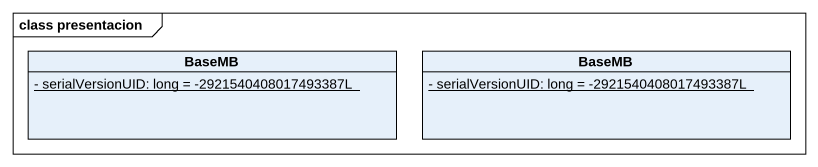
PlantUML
@startuml
mainframe class presentacion
hide circle
hide empty members
skinparam classAttributeIconSize 0
class BaseMB {
  {static} - serialVersionUID: long = -2921540408017493387L
}
class "BaseMB" as BaseMB_2 {
  {static} - serialVersionUID: long = -2921540408017493387L
}
@enduml
